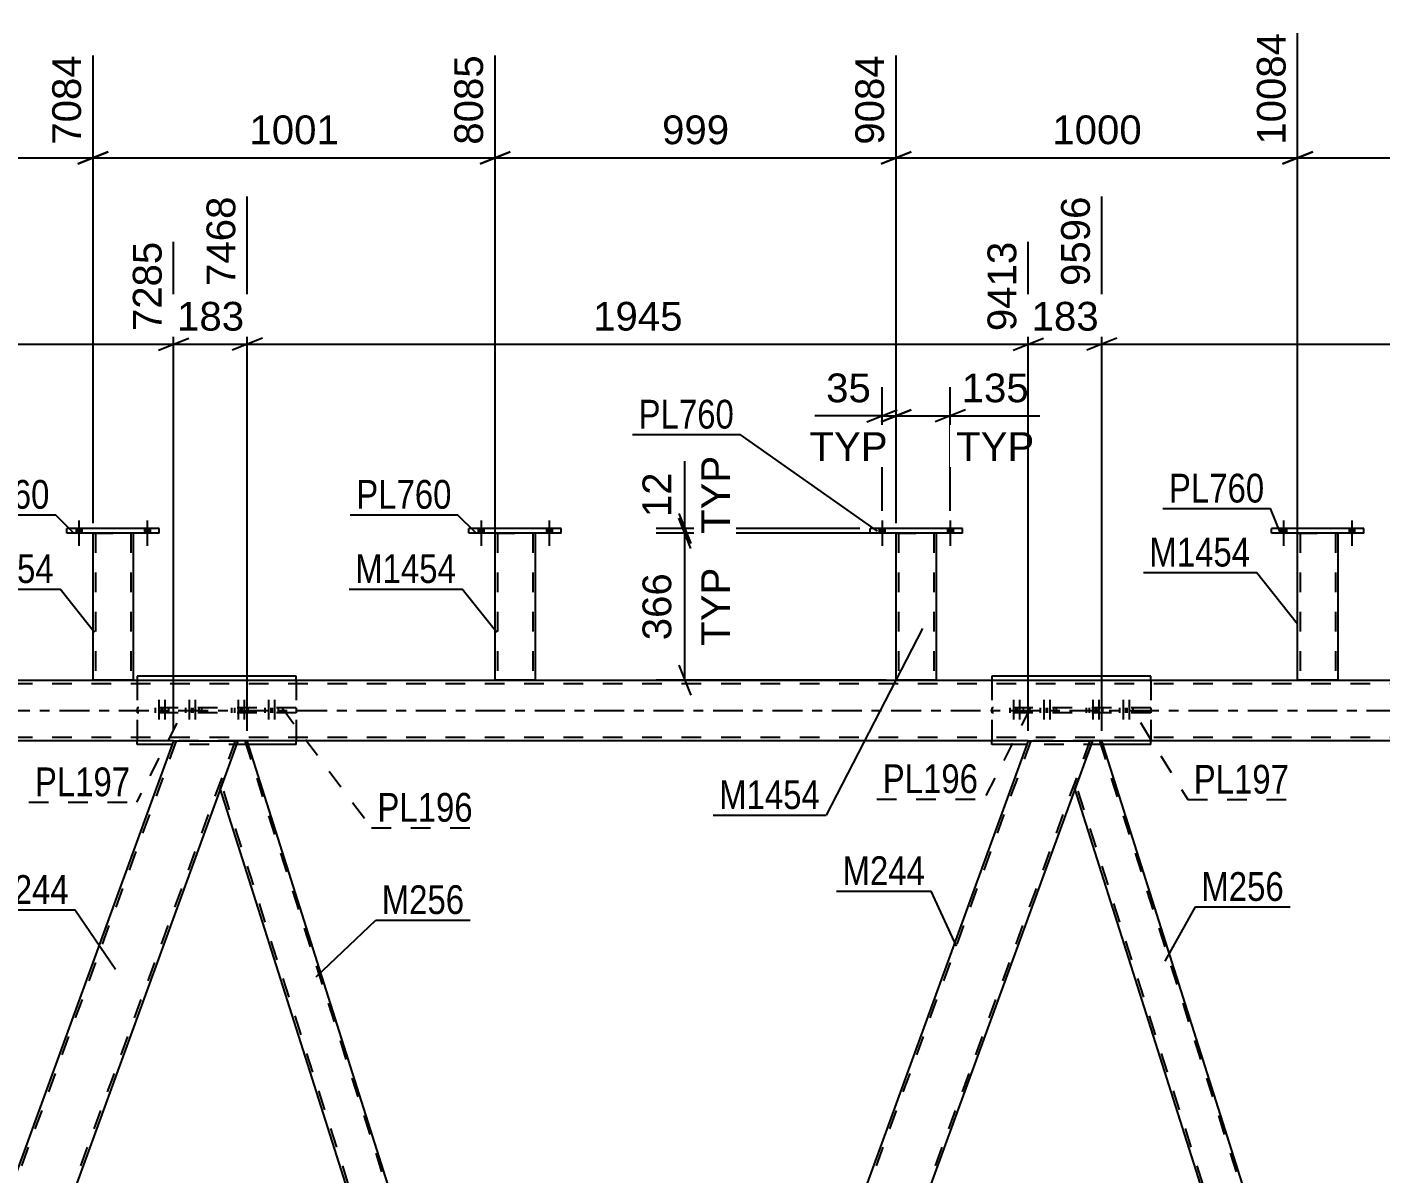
# Model space of a CAD drawing. Header units: millimetres. Extents: x -136 to 705, y -401 to 193.
# Drawn here: x 236.8 to 371.6, y -46.2 to 68.1 of the extents above; entities that cross this region are included whole.
import ezdxf

# ---------------------------------------------------------------- set-up
doc = ezdxf.new("R2010")
doc.units = ezdxf.units.MM
doc.linetypes.add('DXK_LINE_DOT2', pattern=[3.9198, 1.9599, -1.9599])
doc.linetypes.add('DXK_LINE_DOT3', pattern=[5.9187, 2.979, -0.9799, 0.9799, -0.9799])
doc.styles.add('Arial', font='ARIAL.TTF', dxfattribs={"height": 0.2})
doc.styles.add('Arial Narrow', font='ARIALN.TTF', dxfattribs={"height": 0.2})

# ---------------------------------------------------------------- blocks, each defined once
blk = doc.blocks.new('Part-318464307-3183 - 3161')
at = {"color": 2, "linetype": 'Continuous'}
for p, q in [((243.34, 3.03), (243.34, 17.67)), ((247.34, 17.67), (247.34, 3.03)), ((247.31, 3.03), (243.34, 3.03)), ((247.34, 3.03), (247.31, 3.03))]:
    blk.add_line(p, q, dxfattribs=at)
at = {"color": 7, "linetype": 'DXK_LINE_DOT2'}
for p, q in [((243.34, 17.67), (247.34, 17.67)), ((243.58, 17.67), (243.58, 3.03)), ((247.1, 17.67), (247.1, 3.03)), ((247.03, 3.03), (247.05, 3.03)), ((247.05, 3.03), (247.08, 3.03)), ((247.08, 3.03), (247.1, 3.03))]:
    blk.add_line(p, q, dxfattribs=at)
blk = doc.blocks.new('Bolt-318464307-3163 - 3161')
at = {"linetype": 'Continuous'}
for points in [[(241.66, 17.67), (242.22, 17.67), (242.22, 18.15), (241.66, 18.15)], [(241.66, 17.67), (242.22, 17.67), (242.22, 18.15), (241.66, 18.15)], [(248.46, 17.67), (249.02, 17.67), (249.02, 18.15), (248.46, 18.15)], [(248.46, 17.67), (249.02, 17.67), (249.02, 18.15), (248.46, 18.15)]]:
    blk.add_hatch(color=1, dxfattribs=at).paths.add_polyline_path(points)
at = {"color": 1, "linetype": 'Continuous'}
for p, q in [((241.94, 18.95), (241.94, 16.43)), ((241.94, 18.95), (241.94, 16.43)), ((248.74, 18.95), (248.74, 16.43)), ((248.74, 18.95), (248.74, 16.43)), ((241.66, 18.15), (241.66, 17.67)), ((241.66, 18.15), (241.66, 17.67)), ((242.22, 18.15), (242.22, 17.67)), ((242.22, 18.15), (242.22, 17.67)), ((248.46, 18.15), (248.46, 17.67)), ((248.46, 18.15), (248.46, 17.67)), ((249.02, 18.15), (249.02, 17.67)), ((249.02, 18.15), (249.02, 17.67))]:
    blk.add_line(p, q, dxfattribs=at)
blk = doc.blocks.new('Part-318464307-3178 - 3161')
at = {"color": 2, "linetype": 'Continuous'}
for p, q in [((240.74, 17.67), (240.74, 18.15)), ((249.94, 18.15), (240.74, 18.15)), ((249.94, 17.67), (240.74, 17.67)), ((249.94, 17.67), (249.94, 18.15))]:
    blk.add_line(p, q, dxfattribs=at)
blk = doc.blocks.new('Part-318464307-3261 - 3161')
at = {"color": 2, "linetype": 'Continuous'}
for p, q in [((283.39, 3.03), (283.39, 17.67)), ((287.39, 17.67), (287.39, 3.03)), ((287.36, 3.03), (283.39, 3.03)), ((287.39, 3.03), (287.36, 3.03))]:
    blk.add_line(p, q, dxfattribs=at)
at = {"color": 7, "linetype": 'DXK_LINE_DOT2'}
for p, q in [((283.39, 17.67), (287.39, 17.67)), ((283.63, 17.67), (283.63, 3.03)), ((287.15, 17.67), (287.15, 3.03)), ((287.14, 3.03), (287.15, 3.03))]:
    blk.add_line(p, q, dxfattribs=at)
blk = doc.blocks.new('Part-318464307-3333 - 3161')
at = {"color": 2, "linetype": 'Continuous'}
for p, q in [((280.79, 17.67), (280.79, 18.15)), ((289.99, 18.15), (280.79, 18.15)), ((289.99, 17.67), (280.79, 17.67)), ((289.99, 17.67), (289.99, 18.15))]:
    blk.add_line(p, q, dxfattribs=at)
blk = doc.blocks.new('Part-318464307-3338 - 3161')
at = {"color": 2, "linetype": 'Continuous'}
for p, q in [((363.34, 3.03), (363.34, 17.67)), ((367.34, 17.67), (367.34, 3.03)), ((367.31, 3.03), (363.34, 3.03)), ((367.34, 3.03), (367.31, 3.03))]:
    blk.add_line(p, q, dxfattribs=at)
at = {"color": 7, "linetype": 'DXK_LINE_DOT2'}
for p, q in [((363.34, 17.67), (367.34, 17.67)), ((363.58, 17.67), (363.58, 3.03)), ((367.1, 17.67), (367.1, 3.03)), ((367.09, 3.03), (367.1, 3.03))]:
    blk.add_line(p, q, dxfattribs=at)
blk = doc.blocks.new('Part-318464307-3343 - 3161')
at = {"color": 2, "linetype": 'Continuous'}
for p, q in [((360.74, 17.67), (360.74, 18.15)), ((369.94, 18.15), (360.74, 18.15)), ((369.94, 17.67), (360.74, 17.67)), ((369.94, 17.67), (369.94, 18.15))]:
    blk.add_line(p, q, dxfattribs=at)
blk = doc.blocks.new('Part-318464307-3361 - 3161')
at = {"color": 2, "linetype": 'Continuous'}
for p, q in [((629.28, 3), (-36.02, 3)), ((251.37, -3), (172.62, -3)), ((336.51, -3), (257.76, -3)), ((421.64, -3), (342.89, -3))]:
    blk.add_line(p, q, dxfattribs=at)
at = {"color": 7, "linetype": 'DXK_LINE_DOT2'}
for p, q in [((629.28, 2.68), (-40.02, 2.68)), ((629.28, -2.68), (-40.02, -2.68)), ((257.76, -3), (251.37, -3)), ((342.89, -3), (336.51, -3))]:
    blk.add_line(p, q, dxfattribs=at)
at = {"color": 7, "linetype": 'DXK_LINE_DOT3'}
blk.add_line((-50.02, 0), (629.28, 0), dxfattribs=at)
blk = doc.blocks.new('Bolt-318464307-3676 - 3161')
at = {"color": 1, "linetype": 'DXK_LINE_DOT2'}
for p, q in [((257.44, 0.27), (257.44, -0.21)), ((257.8, 1.07), (257.8, -1.93)), ((258.04, 0.27), (258.04, -0.21)), ((258.16, 0.27), (258.16, -0.21)), ((258.4, 1.07), (258.4, -1.93)), ((258.76, 0.27), (258.76, -0.21)), ((260.46, 0.27), (260.46, -0.21)), ((260.82, 1.07), (260.82, -1.93)), ((261.06, 0.27), (261.06, -0.21)), ((261.18, 0.27), (261.18, -0.21)), ((261.42, 1.07), (261.42, -1.93)), ((261.78, 0.27), (261.78, -0.21))]:
    blk.add_line(p, q, dxfattribs=at)
blk = doc.blocks.new('Part-318464307-3418 - 3161')
at = {"color": 7, "linetype": 'DXK_LINE_DOT2'}
for p, q in [((342.89, -3), (341.16, -7.77)), ((343.84, -3), (342.89, -3)), ((343.59, -3), (379.94, -117.58)), ((377.64, -121.97), (341.29, -7.4)), ((378.34, -121.97), (380.07, -117.21)), ((377.39, -121.97), (378.34, -121.97))]:
    blk.add_line(p, q, dxfattribs=at)
at = {"color": 2, "linetype": 'Continuous'}
for p, q in [((380.07, -117.21), (343.84, -3)), ((377.39, -121.97), (341.16, -7.77))]:
    blk.add_line(p, q, dxfattribs=at)
blk = doc.blocks.new('Part-318464307-3433 - 3161')
at = {"color": 2, "linetype": 'Continuous'}
for p, q in [((251.37, -3), (208.07, -121.97)), ((257.76, -3), (214.46, -121.97)), ((251.37, -3), (257.76, -3)), ((214.42, -121.97), (208.07, -121.97)), ((214.46, -121.97), (214.42, -121.97))]:
    blk.add_line(p, q, dxfattribs=at)
at = {"color": 7, "linetype": 'DXK_LINE_DOT2'}
for p, q in [((251.63, -3), (208.33, -121.97)), ((257.5, -3), (214.2, -121.97))]:
    blk.add_line(p, q, dxfattribs=at)
blk = doc.blocks.new('Bolt-318464307-3463 - 3161')
at = {"color": 1, "linetype": 'DXK_LINE_DOT2'}
for p, q in [((334.67, 0.27), (334.67, -0.21)), ((335.03, 1.07), (335.03, -1.93)), ((335.27, 0.27), (335.27, -0.21)), ((335.39, 0.27), (335.39, -0.21)), ((335.63, 1.07), (335.63, -1.93)), ((335.99, 0.27), (335.99, -0.21)), ((337.68, 0.27), (337.68, -0.21)), ((338.04, 1.07), (338.04, -1.93)), ((338.29, 0.27), (338.29, -0.21)), ((338.4, 0.27), (338.4, -0.21)), ((338.65, 1.07), (338.65, -1.93)), ((339.01, 0.27), (339.01, -0.21))]:
    blk.add_line(p, q, dxfattribs=at)
blk = doc.blocks.new('Bolt-318464307-3464 - 3161')
at = {"linetype": 'Continuous'}
for points in [[(321.66, 17.67), (322.22, 17.67), (322.22, 18.15), (321.66, 18.15)], [(321.66, 17.67), (322.22, 17.67), (322.22, 18.15), (321.66, 18.15)], [(328.46, 17.67), (329.02, 17.67), (329.02, 18.15), (328.46, 18.15)], [(328.46, 17.67), (329.02, 17.67), (329.02, 18.15), (328.46, 18.15)]]:
    blk.add_hatch(color=1, dxfattribs=at).paths.add_polyline_path(points)
at = {"color": 1, "linetype": 'Continuous'}
for p, q in [((321.94, 18.95), (321.94, 16.43)), ((321.94, 18.95), (321.94, 16.43)), ((328.74, 18.95), (328.74, 16.43)), ((328.74, 18.95), (328.74, 16.43)), ((321.66, 18.15), (321.66, 17.67)), ((321.66, 18.15), (321.66, 17.67)), ((322.22, 18.15), (322.22, 17.67)), ((322.22, 18.15), (322.22, 17.67)), ((328.46, 18.15), (328.46, 17.67)), ((328.46, 18.15), (328.46, 17.67)), ((329.02, 18.15), (329.02, 17.67)), ((329.02, 18.15), (329.02, 17.67))]:
    blk.add_line(p, q, dxfattribs=at)
blk = doc.blocks.new('Part-318464307-3534 - 3161')
at = {"color": 7, "linetype": 'DXK_LINE_DOT2'}
for p, q in [((263.58, 0.27), (247.73, 0.27)), ((247.73, 0.27), (247.73, -0.21)), ((254.14, 0.27), (254.14, -0.21)), ((257.18, -0.21), (257.18, 0.27)), ((263.58, 0.27), (263.58, -0.21)), ((263.58, -0.21), (247.73, -0.21))]:
    blk.add_line(p, q, dxfattribs=at)
blk = doc.blocks.new('Part-318464307-3539 - 3161')
at = {"color": 2, "linetype": 'Continuous'}
for p, q in [((247.73, 3.43), (247.73, 3)), ((263.58, 3.43), (247.73, 3.43)), ((263.58, 3), (263.58, 3.43)), ((247.73, -3.37), (247.73, -3)), ((251.24, -3.37), (247.73, -3.37)), ((263.58, -3.37), (258.83, -3.37)), ((263.58, -3.37), (263.58, -3))]:
    blk.add_line(p, q, dxfattribs=at)
at = {"color": 7, "linetype": 'DXK_LINE_DOT2'}
for p, q in [((247.73, 3), (247.73, -3)), ((263.58, 3), (263.58, -3)), ((258.83, -3.37), (251.24, -3.37))]:
    blk.add_line(p, q, dxfattribs=at)
blk = doc.blocks.new('Part-318464307-3544 - 3161')
at = {"color": 7, "linetype": 'DXK_LINE_DOT2'}
for p, q in [((348.72, 0.27), (332.86, 0.27)), ((332.86, 0.27), (332.86, -0.21)), ((339.27, 0.27), (339.27, -0.21)), ((342.31, -0.21), (342.31, 0.27)), ((348.72, 0.27), (348.72, -0.21)), ((348.72, -0.21), (332.86, -0.21))]:
    blk.add_line(p, q, dxfattribs=at)
blk = doc.blocks.new('Part-318464307-3549 - 3161')
at = {"color": 2, "linetype": 'Continuous'}
for p, q in [((332.86, 3.43), (332.86, 3)), ((348.72, 3.43), (332.86, 3.43)), ((348.72, 3), (348.72, 3.43)), ((332.86, -3.37), (332.86, -3)), ((336.37, -3.37), (332.86, -3.37)), ((348.72, -3.37), (343.96, -3.37)), ((348.72, -3.37), (348.72, -3))]:
    blk.add_line(p, q, dxfattribs=at)
at = {"color": 7, "linetype": 'DXK_LINE_DOT2'}
for p, q in [((332.86, 3), (332.86, -3)), ((348.72, 3), (348.72, -3)), ((343.96, -3.37), (336.37, -3.37))]:
    blk.add_line(p, q, dxfattribs=at)
blk = doc.blocks.new('Bolt-318464307-3678 - 3161')
at = {"color": 1, "linetype": 'DXK_LINE_DOT2'}
for p, q in [((249.53, 0.27), (249.53, -0.21)), ((249.89, 1.07), (249.89, -1.93)), ((250.14, 0.27), (250.14, -0.21)), ((250.25, 0.27), (250.25, -0.21)), ((250.5, 1.07), (250.5, -1.93)), ((250.86, 0.27), (250.86, -0.21)), ((252.55, 0.27), (252.55, -0.21)), ((252.91, 1.07), (252.91, -1.93)), ((253.15, 0.27), (253.15, -0.21)), ((253.27, 0.27), (253.27, -0.21)), ((253.51, 1.07), (253.51, -1.93)), ((253.87, 0.27), (253.87, -0.21))]:
    blk.add_line(p, q, dxfattribs=at)
blk = doc.blocks.new('Part-318464307-3683 - 3161')
at = {"color": 2, "linetype": 'Continuous'}
for p, q in [((320.74, 17.67), (320.74, 18.15)), ((329.94, 18.15), (320.74, 18.15)), ((329.94, 17.67), (320.74, 17.67)), ((329.94, 17.67), (329.94, 18.15))]:
    blk.add_line(p, q, dxfattribs=at)
blk = doc.blocks.new('Part-318464307-3695 - 3161')
at = {"color": 2, "linetype": 'Continuous'}
for p, q in [((336.51, -3), (293.21, -121.97)), ((342.89, -3), (299.59, -121.97)), ((336.51, -3), (342.89, -3)), ((299.55, -121.97), (293.21, -121.97)), ((299.59, -121.97), (299.55, -121.97))]:
    blk.add_line(p, q, dxfattribs=at)
at = {"color": 7, "linetype": 'DXK_LINE_DOT2'}
for p, q in [((336.76, -3), (293.46, -121.97)), ((342.64, -3), (299.34, -121.97))]:
    blk.add_line(p, q, dxfattribs=at)
blk = doc.blocks.new('Bolt-318464307-3707 - 3161')
at = {"linetype": 'Continuous'}
for points in [[(281.71, 17.67), (282.27, 17.67), (282.27, 18.15), (281.71, 18.15)], [(281.71, 17.67), (282.27, 17.67), (282.27, 18.15), (281.71, 18.15)], [(288.51, 17.67), (289.07, 17.67), (289.07, 18.15), (288.51, 18.15)], [(288.51, 17.67), (289.07, 17.67), (289.07, 18.15), (288.51, 18.15)]]:
    blk.add_hatch(color=1, dxfattribs=at).paths.add_polyline_path(points)
at = {"color": 1, "linetype": 'Continuous'}
for p, q in [((281.99, 18.95), (281.99, 16.43)), ((281.99, 18.95), (281.99, 16.43)), ((288.79, 18.95), (288.79, 16.43)), ((288.79, 18.95), (288.79, 16.43)), ((281.71, 18.15), (281.71, 17.67)), ((281.71, 18.15), (281.71, 17.67)), ((282.27, 18.15), (282.27, 17.67)), ((282.27, 18.15), (282.27, 17.67)), ((288.51, 18.15), (288.51, 17.67)), ((288.51, 18.15), (288.51, 17.67)), ((289.07, 18.15), (289.07, 17.67)), ((289.07, 18.15), (289.07, 17.67))]:
    blk.add_line(p, q, dxfattribs=at)
blk = doc.blocks.new('Part-318464307-3717 - 3161')
at = {"color": 2, "linetype": 'Continuous'}
for p, q in [((323.34, 3.03), (323.34, 17.67)), ((327.34, 17.67), (327.34, 3.03)), ((327.31, 3.03), (323.34, 3.03)), ((327.34, 3.03), (327.31, 3.03))]:
    blk.add_line(p, q, dxfattribs=at)
at = {"color": 7, "linetype": 'DXK_LINE_DOT2'}
for p, q in [((323.34, 17.67), (327.34, 17.67)), ((323.58, 17.67), (323.58, 3.03)), ((327.1, 17.67), (327.1, 3.03)), ((327.09, 3.03), (327.1, 3.03))]:
    blk.add_line(p, q, dxfattribs=at)
blk = doc.blocks.new('Part-318464307-3768 - 3161')
at = {"color": 7, "linetype": 'DXK_LINE_DOT2'}
for p, q in [((257.76, -3), (256.02, -7.77)), ((258.71, -3), (257.76, -3)), ((258.46, -3), (294.81, -117.58)), ((292.51, -121.97), (256.16, -7.4)), ((293.21, -121.97), (294.94, -117.21)), ((292.26, -121.97), (293.21, -121.97))]:
    blk.add_line(p, q, dxfattribs=at)
at = {"color": 2, "linetype": 'Continuous'}
for p, q in [((294.94, -117.21), (258.71, -3)), ((292.26, -121.97), (256.02, -7.77))]:
    blk.add_line(p, q, dxfattribs=at)
blk = doc.blocks.new('Bolt-318464307-3800 - 3161')
at = {"color": 1, "linetype": 'DXK_LINE_DOT2'}
for p, q in [((342.58, 0.27), (342.58, -0.21)), ((342.94, 1.07), (342.94, -1.93)), ((343.18, 0.27), (343.18, -0.21)), ((343.3, 0.27), (343.3, -0.21)), ((343.54, 1.07), (343.54, -1.93)), ((343.9, 0.27), (343.9, -0.21)), ((345.59, 0.27), (345.59, -0.21)), ((345.95, 1.07), (345.95, -1.93)), ((346.19, 0.27), (346.19, -0.21)), ((346.31, 0.27), (346.31, -0.21)), ((346.55, 1.07), (346.55, -1.93)), ((346.91, 0.27), (346.91, -0.21))]:
    blk.add_line(p, q, dxfattribs=at)
blk = doc.blocks.new('Bolt-318464307-3801 - 3161')
at = {"linetype": 'Continuous'}
for points in [[(361.66, 17.67), (362.22, 17.67), (362.22, 18.15), (361.66, 18.15)], [(361.66, 17.67), (362.22, 17.67), (362.22, 18.15), (361.66, 18.15)], [(368.46, 17.67), (369.02, 17.67), (369.02, 18.15), (368.46, 18.15)], [(368.46, 17.67), (369.02, 17.67), (369.02, 18.15), (368.46, 18.15)]]:
    blk.add_hatch(color=1, dxfattribs=at).paths.add_polyline_path(points)
at = {"color": 1, "linetype": 'Continuous'}
for p, q in [((361.94, 18.95), (361.94, 16.43)), ((361.94, 18.95), (361.94, 16.43)), ((368.74, 18.95), (368.74, 16.43)), ((368.74, 18.95), (368.74, 16.43)), ((361.66, 18.15), (361.66, 17.67)), ((361.66, 18.15), (361.66, 17.67)), ((362.22, 18.15), (362.22, 17.67)), ((362.22, 18.15), (362.22, 17.67)), ((368.46, 18.15), (368.46, 17.67)), ((368.46, 18.15), (368.46, 17.67)), ((369.02, 18.15), (369.02, 17.67)), ((369.02, 18.15), (369.02, 17.67))]:
    blk.add_line(p, q, dxfattribs=at)
blk = doc.blocks.new('StraightDimension-318464307-4464 - 3161')
at = {"color": 7, "linetype": 'Continuous'}
for p, q in [((243.34, 18.67), (243.34, 65.3)), ((283.39, 15.44), (283.39, 65.3)), ((244.84, 55.7), (241.84, 54.5)), ((281.89, 54.5), (284.89, 55.7)), ((243.34, 55.1), (283.39, 55.1))]:
    blk.add_line(p, q, dxfattribs=at)
at = {"color": 0}
blk.add_wipeout([(268.42, 55.85), (268.42, 60.05), (258.32, 60.05), (258.32, 55.85)], dxfattribs=at)
at = {"color": 3, "style": 'Arial'}
blk.add_text('1001', height=2.865, dxfattribs=at).set_placement((258.92, 56.45))
at = {"color": 0, "linetype": 'Continuous'}
blk.add_wipeout([(282.79, 65.9), (278.59, 65.9), (278.59, 55.8), (282.79, 55.8)], dxfattribs=at)
at = {"color": 3, "linetype": 'Continuous', "style": 'Arial'}
blk.add_text('8085', height=2.865, rotation=90.0002, dxfattribs=at).set_placement((282.19, 56.4))
blk = doc.blocks.new('StraightDimension-318464307-4474 - 3161')
at = {"color": 7, "linetype": 'Continuous'}
for p, q in [((203.34, 15.44), (203.34, 65.3)), ((243.34, 18.67), (243.34, 65.3)), ((204.84, 55.7), (201.84, 54.5)), ((241.84, 54.5), (244.84, 55.7)), ((203.34, 55.1), (243.34, 55.1))]:
    blk.add_line(p, q, dxfattribs=at)
at = {"color": 0}
blk.add_wipeout([(228.39, 55.85), (228.39, 60.05), (218.29, 60.05), (218.29, 55.85)], dxfattribs=at)
at = {"color": 3, "style": 'Arial'}
blk.add_text('1000', height=2.865, dxfattribs=at).set_placement((218.89, 56.45))
at = {"color": 0, "linetype": 'Continuous'}
blk.add_wipeout([(242.74, 65.9), (238.54, 65.9), (238.54, 55.8), (242.74, 55.8)], dxfattribs=at)
at = {"color": 3, "linetype": 'Continuous', "style": 'Arial'}
blk.add_text('7084', height=2.865, rotation=90.0002, dxfattribs=at).set_placement((242.14, 56.4))
blk = doc.blocks.new('StraightDimension-318464307-4454 - 3161')
at = {"color": 7, "linetype": 'Continuous'}
for p, q in [((283.39, 15.44), (283.39, 65.3)), ((323.34, 18.67), (323.34, 65.3)), ((284.89, 55.7), (281.89, 54.5)), ((321.84, 54.5), (324.84, 55.7)), ((283.39, 55.1), (323.34, 55.1))]:
    blk.add_line(p, q, dxfattribs=at)
at = {"color": 0}
blk.add_wipeout([(307.3, 55.85), (307.3, 60.05), (299.43, 60.05), (299.43, 55.85)], dxfattribs=at)
at = {"color": 3, "style": 'Arial'}
blk.add_text('999', height=2.865, dxfattribs=at).set_placement((300.03, 56.45))
at = {"color": 0, "linetype": 'Continuous'}
blk.add_wipeout([(322.74, 65.9), (318.54, 65.9), (318.54, 55.8), (322.74, 55.8)], dxfattribs=at)
at = {"color": 3, "linetype": 'Continuous', "style": 'Arial'}
blk.add_text('9084', height=2.865, rotation=90.0002, dxfattribs=at).set_placement((322.14, 56.4))
blk = doc.blocks.new('StraightDimension-318464307-4838 - 3161')
at = {"color": 7, "linetype": 'Continuous'}
for p, q in [((343.84, -2), (343.84, 51.22)), ((421.64, -2), (421.64, 48.94)), ((345.34, 37.12), (342.34, 35.92)), ((343.84, 36.52), (421.64, 36.52)), ((420.14, 35.92), (423.14, 37.12))]:
    blk.add_line(p, q, dxfattribs=at)
at = {"color": 0}
blk.add_wipeout([(387.79, 37.27), (387.79, 41.47), (377.7, 41.47), (377.7, 37.27)], dxfattribs=at)
at = {"color": 3, "style": 'Arial'}
blk.add_text('1945', height=2.865, dxfattribs=at).set_placement((378.3, 37.87))
at = {"color": 0, "linetype": 'Continuous'}
blk.add_wipeout([(421.04, 49.54), (416.84, 49.54), (416.84, 37.22), (421.04, 37.22)], dxfattribs=at)
at = {"color": 3, "linetype": 'Continuous', "style": 'Arial'}
blk.add_text('11541', height=2.865, rotation=90.0002, dxfattribs=at).set_placement((420.44, 37.82))
blk = doc.blocks.new('StraightDimension-318464307-4434 - 3161')
at = {"color": 7, "linetype": 'Continuous'}
for p, q in [((363.34, 15.44), (363.34, 67.52)), ((403.34, 15.44), (403.34, 67.52)), ((364.84, 55.7), (361.84, 54.5)), ((401.84, 54.5), (404.84, 55.7)), ((363.34, 55.1), (403.34, 55.1))]:
    blk.add_line(p, q, dxfattribs=at)
at = {"color": 0}
blk.add_wipeout([(388.39, 55.85), (388.39, 60.05), (378.3, 60.05), (378.3, 55.85)], dxfattribs=at)
at = {"color": 3, "style": 'Arial'}
blk.add_text('1000', height=2.865, dxfattribs=at).set_placement((378.9, 56.45))
at = {"color": 0, "linetype": 'Continuous'}
blk.add_wipeout([(402.74, 68.12), (398.54, 68.12), (398.54, 55.8), (402.74, 55.8)], dxfattribs=at)
at = {"color": 3, "linetype": 'Continuous', "style": 'Arial'}
blk.add_text('11084', height=2.865, rotation=90.0002, dxfattribs=at).set_placement((402.14, 56.4))
blk = doc.blocks.new('StraightDimension-318464307-4890 - 3161')
at = {"color": 7, "linetype": 'Continuous'}
for p, q in [((173.57, -2), (173.57, 51.22)), ((251.37, -2), (251.37, 46.72)), ((175.07, 37.12), (172.07, 35.92)), ((173.57, 36.52), (251.37, 36.52)), ((249.87, 35.92), (252.87, 37.12))]:
    blk.add_line(p, q, dxfattribs=at)
at = {"color": 0}
blk.add_wipeout([(217.52, 37.27), (217.52, 41.47), (207.43, 41.47), (207.43, 37.27)], dxfattribs=at)
at = {"color": 3, "style": 'Arial'}
blk.add_text('1945', height=2.865, dxfattribs=at).set_placement((208.03, 37.87))
at = {"color": 0, "linetype": 'Continuous'}
blk.add_wipeout([(250.77, 47.32), (246.57, 47.32), (246.57, 37.22), (250.77, 37.22)], dxfattribs=at)
at = {"color": 3, "linetype": 'Continuous', "style": 'Arial'}
blk.add_text('7285', height=2.865, rotation=90.0002, dxfattribs=at).set_placement((250.17, 37.82))
blk = doc.blocks.new('StraightDimension-318464307-4444 - 3161')
at = {"color": 7, "linetype": 'Continuous'}
for p, q in [((363.34, 15.44), (363.34, 67.52)), ((323.34, 18.67), (323.34, 65.3)), ((324.84, 55.7), (321.84, 54.5)), ((361.84, 54.5), (364.84, 55.7)), ((323.34, 55.1), (363.34, 55.1))]:
    blk.add_line(p, q, dxfattribs=at)
at = {"color": 0}
blk.add_wipeout([(348.39, 55.85), (348.39, 60.05), (338.3, 60.05), (338.3, 55.85)], dxfattribs=at)
at = {"color": 3, "style": 'Arial'}
blk.add_text('1000', height=2.865, dxfattribs=at).set_placement((338.9, 56.45))
at = {"color": 0, "linetype": 'Continuous'}
blk.add_wipeout([(362.74, 68.12), (358.54, 68.12), (358.54, 55.8), (362.74, 55.8)], dxfattribs=at)
at = {"color": 3, "linetype": 'Continuous', "style": 'Arial'}
blk.add_text('10084', height=2.865, rotation=90.0002, dxfattribs=at).set_placement((362.14, 56.4))
blk = doc.blocks.new('StraightDimension-318464307-5072 - 3161')
at = {"color": 7, "linetype": 'Continuous'}
for p, q in [((258.71, -2), (258.71, 51.22)), ((336.51, -2), (336.51, 46.72)), ((260.21, 37.12), (257.21, 35.92)), ((258.71, 36.52), (336.51, 36.52)), ((335.01, 35.92), (338.01, 37.12))]:
    blk.add_line(p, q, dxfattribs=at)
at = {"color": 0}
blk.add_wipeout([(302.66, 37.27), (302.66, 41.47), (292.56, 41.47), (292.56, 37.27)], dxfattribs=at)
at = {"color": 3, "style": 'Arial'}
blk.add_text('1945', height=2.865, dxfattribs=at).set_placement((293.16, 37.87))
at = {"color": 0, "linetype": 'Continuous'}
blk.add_wipeout([(335.91, 47.32), (331.71, 47.32), (331.71, 37.22), (335.91, 37.22)], dxfattribs=at)
at = {"color": 3, "linetype": 'Continuous', "style": 'Arial'}
blk.add_text('9413', height=2.865, rotation=90.0002, dxfattribs=at).set_placement((335.31, 37.82))
blk = doc.blocks.new('StraightDimension-318464307-4036 - 3161')
at = {"color": 7, "linetype": 'Continuous'}
for p, q in [((323.34, 18.67), (323.34, 32.23)), ((328.74, 19.92), (328.74, 32.23)), ((321.84, 28.78), (324.84, 29.98)), ((330.24, 29.98), (327.24, 28.78)), ((323.34, 29.38), (328.74, 29.38)), ((328.74, 29.38), (337.67, 29.38)), ((328.74, 29.38), (337.67, 29.38))]:
    blk.add_line(p, q, dxfattribs=at)
at = {"color": 0}
blk.add_wipeout([(337.14, 30.13), (337.14, 34.33), (329.27, 34.33), (329.27, 30.13)], dxfattribs=at)
at = {"color": 0, "linetype": 'Continuous'}
blk.add_wipeout([(337.69, 24.28), (337.69, 28.48), (328.72, 28.48), (328.72, 24.28)], dxfattribs=at)
at = {"color": 3, "style": 'Arial'}
blk.add_text('135', height=2.865, dxfattribs=at).set_placement((329.87, 30.73))
at = {"color": 3, "linetype": 'Continuous', "style": 'Arial'}
blk.add_text('TYP', height=2.865, dxfattribs=at).set_placement((329.32, 24.88))
blk = doc.blocks.new('StraightDimension-318464307-4046 - 3161')
at = {"color": 7, "linetype": 'Continuous'}
for p, q in [((321.94, 19.92), (321.94, 32.23)), ((323.34, 18.67), (323.34, 32.23)), ((320.44, 28.78), (323.44, 29.98)), ((324.84, 29.98), (321.84, 28.78)), ((321.94, 29.38), (315.25, 29.38)), ((321.94, 29.38), (315.25, 29.38)), ((321.94, 29.38), (323.34, 29.38))]:
    blk.add_line(p, q, dxfattribs=at)
at = {"color": 0}
blk.add_wipeout([(321.42, 30.13), (321.42, 34.33), (315.77, 34.33), (315.77, 30.13)], dxfattribs=at)
at = {"color": 0, "linetype": 'Continuous'}
blk.add_wipeout([(323.08, 24.28), (323.08, 28.48), (314.11, 28.48), (314.11, 24.28)], dxfattribs=at)
at = {"color": 3, "style": 'Arial'}
blk.add_text('35', height=2.865, dxfattribs=at).set_placement((316.37, 30.73))
at = {"color": 3, "linetype": 'Continuous', "style": 'Arial'}
blk.add_text('TYP', height=2.865, dxfattribs=at).set_placement((314.71, 24.88))
blk = doc.blocks.new('StraightDimension-318464307-4632 - 3161')
at = {"color": 7, "linetype": 'Continuous'}
for p, q in [((302.89, 16.17), (301.69, 19.17)), ((322.34, 17.67), (299.44, 17.67)), ((302.29, 3.03), (302.29, 17.67)), ((301.69, 4.53), (302.89, 1.53)), ((322.34, 3.03), (299.44, 3.03))]:
    blk.add_line(p, q, dxfattribs=at)
at = {"color": 0, "linetype": 'Continuous'}
blk.add_wipeout([(307.39, 14.84), (303.19, 14.84), (303.19, 5.86), (307.39, 5.86)], dxfattribs=at)
at = {"color": 0}
blk.add_wipeout([(301.54, 14.28), (297.34, 14.28), (297.34, 6.41), (301.54, 6.41)], dxfattribs=at)
at = {"color": 3, "style": 'Arial'}
blk.add_text('366', height=2.865, rotation=90.0002, dxfattribs=at).set_placement((300.94, 7.01))
at = {"color": 3, "linetype": 'Continuous', "style": 'Arial'}
blk.add_text('TYP', height=2.865, rotation=90.0002, dxfattribs=at).set_placement((306.79, 6.46))
blk = doc.blocks.new('StraightDimension-318464307-4642 - 3161')
at = {"color": 7, "linetype": 'Continuous'}
for p, q in [((302.29, 18.15), (302.29, 24.85)), ((302.29, 18.15), (302.29, 24.85)), ((301.69, 19.65), (302.89, 16.65)), ((302.89, 16.17), (301.69, 19.17)), ((319.74, 18.15), (299.44, 18.15)), ((322.34, 17.67), (299.44, 17.67)), ((302.29, 17.67), (302.29, 18.15))]:
    blk.add_line(p, q, dxfattribs=at)
at = {"color": 0, "linetype": 'Continuous'}
blk.add_wipeout([(307.39, 25.99), (303.19, 25.99), (303.19, 17.01), (307.39, 17.01)], dxfattribs=at)
at = {"color": 0}
blk.add_wipeout([(301.54, 24.32), (297.34, 24.32), (297.34, 18.68), (301.54, 18.68)], dxfattribs=at)
at = {"color": 3, "linetype": 'Continuous', "style": 'Arial'}
blk.add_text('TYP', height=2.865, rotation=90.0002, dxfattribs=at).set_placement((306.79, 17.61))
at = {"color": 3, "style": 'Arial'}
blk.add_text('12', height=2.865, rotation=90.0002, dxfattribs=at).set_placement((300.94, 19.28))
blk = doc.blocks.new('StraightDimension-318464307-4864 - 3161')
at = {"color": 7, "linetype": 'Continuous'}
for p, q in [((343.84, -2), (343.84, 51.22)), ((336.51, -2), (336.51, 46.72)), ((335.01, 35.92), (338.01, 37.12)), ((336.51, 36.52), (343.84, 36.52)), ((345.34, 37.12), (342.34, 35.92))]:
    blk.add_line(p, q, dxfattribs=at)
at = {"color": 0}
blk.add_wipeout([(344.11, 37.27), (344.11, 41.47), (336.24, 41.47), (336.24, 37.27)], dxfattribs=at)
at = {"color": 3, "style": 'Arial'}
blk.add_text('183', height=2.865, dxfattribs=at).set_placement((336.84, 37.87))
at = {"color": 0, "linetype": 'Continuous'}
blk.add_wipeout([(343.24, 51.82), (339.04, 51.82), (339.04, 41.72), (343.24, 41.72)], dxfattribs=at)
at = {"color": 3, "linetype": 'Continuous', "style": 'Arial'}
blk.add_text('9596', height=2.865, rotation=90.0002, dxfattribs=at).set_placement((342.64, 42.32))
blk = doc.blocks.new('StraightDimension-318464307-5098 - 3161')
at = {"color": 7, "linetype": 'Continuous'}
for p, q in [((258.71, -2), (258.71, 51.22)), ((251.37, -2), (251.37, 46.72)), ((249.87, 35.92), (252.87, 37.12)), ((251.37, 36.52), (258.71, 36.52)), ((260.21, 37.12), (257.21, 35.92))]:
    blk.add_line(p, q, dxfattribs=at)
at = {"color": 0}
blk.add_wipeout([(258.98, 37.27), (258.98, 41.47), (251.11, 41.47), (251.11, 37.27)], dxfattribs=at)
at = {"color": 3, "style": 'Arial'}
blk.add_text('183', height=2.865, dxfattribs=at).set_placement((251.71, 37.87))
at = {"color": 0, "linetype": 'Continuous'}
blk.add_wipeout([(258.11, 51.82), (253.91, 51.82), (253.91, 41.72), (258.11, 41.72)], dxfattribs=at)
at = {"color": 3, "linetype": 'Continuous', "style": 'Arial'}
blk.add_text('7468', height=2.865, rotation=90.0002, dxfattribs=at).set_placement((257.51, 42.32))
blk = doc.blocks.new('Mark-318464307-3179 - 3161')
at = {"color": 0}
blk.add_wipeout([(239.45, 12.72), (239.45, 15.72), (229.39, 15.72), (229.39, 12.72)], dxfattribs=at)
blk.add_wipeout([(239.45, 12.72), (239.45, 15.72), (229.39, 15.72), (229.39, 12.72)], dxfattribs=at)
at = {"color": 30, "linetype": 'Continuous'}
for p in [(228.79, 12.12), (243.5, 7.77)]:
    blk.add_line(p, (240.05, 12.12), dxfattribs=at)
at = {"color": 3, "style": 'Arial Narrow'}
blk.add_text('M1454', height=2.863, dxfattribs=at).set_placement((229.39, 12.72))
blk = doc.blocks.new('Mark-318464307-3174 - 3161')
at = {"color": 0}
blk.add_wipeout([(239.01, 20.12), (239.01, 23.12), (229.51, 23.12), (229.51, 20.12)], dxfattribs=at)
blk.add_wipeout([(239.01, 20.12), (239.01, 23.12), (229.51, 23.12), (229.51, 20.12)], dxfattribs=at)
at = {"color": 30, "linetype": 'Continuous'}
for p in [(228.91, 19.52), (241.44, 17.67)]:
    blk.add_line(p, (239.61, 19.52), dxfattribs=at)
at = {"color": 3, "style": 'Arial Narrow'}
blk.add_text('PL760', height=2.863, dxfattribs=at).set_placement((229.51, 20.12))
blk = doc.blocks.new('Mark-318464307-3257 - 3161')
at = {"color": 0}
blk.add_wipeout([(279.5, 12.72), (279.5, 15.72), (269.45, 15.72), (269.45, 12.72)], dxfattribs=at)
blk.add_wipeout([(279.5, 12.72), (279.5, 15.72), (269.45, 15.72), (269.45, 12.72)], dxfattribs=at)
at = {"color": 30, "linetype": 'Continuous'}
for p in [(268.85, 12.12), (283.55, 7.77)]:
    blk.add_line(p, (280.1, 12.12), dxfattribs=at)
at = {"color": 3, "style": 'Arial Narrow'}
blk.add_text('M1454', height=2.863, dxfattribs=at).set_placement((269.45, 12.72))
blk = doc.blocks.new('Mark-318464307-3414 - 3161')
at = {"color": 0}
blk.add_wipeout([(361.98, -18.96), (361.98, -15.96), (353.75, -15.96), (353.75, -18.96)], dxfattribs=at)
blk.add_wipeout([(361.98, -18.96), (361.98, -15.96), (353.75, -15.96), (353.75, -18.96)], dxfattribs=at)
at = {"color": 30, "linetype": 'Continuous'}
for p, q in [((350.13, -24.97), (353.15, -19.56)), ((353.15, -19.56), (362.58, -19.56))]:
    blk.add_line(p, q, dxfattribs=at)
at = {"color": 3, "style": 'Arial Narrow'}
blk.add_text('M256', height=2.863, dxfattribs=at).set_placement((353.75, -18.96))
blk = doc.blocks.new('Mark-318464307-3329 - 3161')
at = {"color": 0}
blk.add_wipeout([(279.06, 20.12), (279.06, 23.12), (269.56, 23.12), (269.56, 20.12)], dxfattribs=at)
blk.add_wipeout([(279.06, 20.12), (279.06, 23.12), (269.56, 23.12), (269.56, 20.12)], dxfattribs=at)
at = {"color": 30, "linetype": 'Continuous'}
for p in [(268.96, 19.52), (281.5, 17.67)]:
    blk.add_line(p, (279.66, 19.52), dxfattribs=at)
at = {"color": 3, "style": 'Arial Narrow'}
blk.add_text('PL760', height=2.863, dxfattribs=at).set_placement((269.56, 20.12))
blk = doc.blocks.new('Mark-318464307-3764 - 3161')
at = {"color": 0}
blk.add_wipeout([(280.32, -20.27), (280.32, -17.27), (272.1, -17.27), (272.1, -20.27)], dxfattribs=at)
blk.add_wipeout([(280.32, -20.27), (280.32, -17.27), (272.1, -17.27), (272.1, -20.27)], dxfattribs=at)
at = {"color": 30, "linetype": 'Continuous'}
for p, q in [((265.57, -26.53), (271.5, -20.87)), ((271.5, -20.87), (280.92, -20.87))]:
    blk.add_line(p, q, dxfattribs=at)
at = {"color": 3, "style": 'Arial Narrow'}
blk.add_text('M256', height=2.863, dxfattribs=at).set_placement((272.1, -20.27))
blk = doc.blocks.new('Mark-318464307-3334 - 3161')
at = {"color": 0}
blk.add_wipeout([(358.63, 14.36), (358.63, 17.36), (348.57, 17.36), (348.57, 14.36)], dxfattribs=at)
blk.add_wipeout([(358.63, 14.36), (358.63, 17.36), (348.57, 17.36), (348.57, 14.36)], dxfattribs=at)
at = {"color": 30, "linetype": 'Continuous'}
for p in [(347.97, 13.76), (363.34, 8.61)]:
    blk.add_line(p, (359.23, 13.76), dxfattribs=at)
at = {"color": 3, "style": 'Arial Narrow'}
blk.add_text('M1454', height=2.863, dxfattribs=at).set_placement((348.57, 14.36))
blk = doc.blocks.new('Mark-318464307-3339 - 3161')
at = {"color": 0}
blk.add_wipeout([(360.03, 20.74), (360.03, 23.74), (350.52, 23.74), (350.52, 20.74)], dxfattribs=at)
blk.add_wipeout([(360.03, 20.74), (360.03, 23.74), (350.52, 23.74), (350.52, 20.74)], dxfattribs=at)
at = {"color": 30, "linetype": 'Continuous'}
for p in [(349.92, 20.14), (361.64, 17.68)]:
    blk.add_line(p, (360.63, 20.14), dxfattribs=at)
at = {"color": 3, "style": 'Arial Narrow'}
blk.add_text('PL760', height=2.863, dxfattribs=at).set_placement((350.52, 20.74))
blk = doc.blocks.new('Mark-318464307-3429 - 3161')
at = {"color": 0}
blk.add_wipeout([(240.94, -19.26), (240.94, -16.26), (232.71, -16.26), (232.71, -19.26)], dxfattribs=at)
blk.add_wipeout([(240.94, -19.26), (240.94, -16.26), (232.71, -16.26), (232.71, -19.26)], dxfattribs=at)
at = {"color": 30, "linetype": 'Continuous'}
for p in [(232.11, -19.86), (245.57, -25.81)]:
    blk.add_line(p, (241.54, -19.86), dxfattribs=at)
at = {"color": 3, "style": 'Arial Narrow'}
blk.add_text('M244', height=2.863, dxfattribs=at).set_placement((232.71, -19.26))
blk = doc.blocks.new('Mark-318464307-3530 - 3161')
at = {"color": 0}
blk.add_wipeout([(281.17, -11.07), (281.17, -8.07), (271.67, -8.07), (271.67, -11.07)], dxfattribs=at)
blk.add_wipeout([(281.17, -11.07), (281.17, -8.07), (271.67, -8.07), (271.67, -11.07)], dxfattribs=at)
at = {"color": 30, "linetype": 'DXK_LINE_DOT2'}
for p, q in [((262.18, 0.27), (271.07, -11.67)), ((271.07, -11.67), (281.77, -11.67))]:
    blk.add_line(p, q, dxfattribs=at)
at = {"color": 3, "style": 'Arial Narrow'}
blk.add_text('PL196', height=2.863, dxfattribs=at).set_placement((271.67, -11.07))
blk = doc.blocks.new('Mark-318464307-3535 - 3161')
at = {"color": 0}
blk.add_wipeout([(247.06, -8.53), (247.06, -5.53), (237.55, -5.53), (237.55, -8.53)], dxfattribs=at)
blk.add_wipeout([(247.06, -8.53), (247.06, -5.53), (237.55, -5.53), (237.55, -8.53)], dxfattribs=at)
at = {"color": 30, "linetype": 'DXK_LINE_DOT2'}
for p in [(251.69, -1.25), (236.95, -9.13)]:
    blk.add_line(p, (247.66, -9.13), dxfattribs=at)
at = {"color": 3, "style": 'Arial Narrow'}
blk.add_text('PL197', height=2.863, dxfattribs=at).set_placement((237.55, -8.53))
blk = doc.blocks.new('Mark-318464307-3540 - 3161')
at = {"color": 0}
blk.add_wipeout([(331.51, -8.22), (331.51, -5.22), (322.01, -5.22), (322.01, -8.22)], dxfattribs=at)
blk.add_wipeout([(331.51, -8.22), (331.51, -5.22), (322.01, -5.22), (322.01, -8.22)], dxfattribs=at)
at = {"color": 30, "linetype": 'DXK_LINE_DOT2'}
for p in [(336.71, 0.27), (321.41, -8.82)]:
    blk.add_line(p, (332.11, -8.82), dxfattribs=at)
at = {"color": 3, "style": 'Arial Narrow'}
blk.add_text('PL196', height=2.863, dxfattribs=at).set_placement((322.01, -8.22))
blk = doc.blocks.new('Mark-318464307-3545 - 3161')
at = {"color": 0}
blk.add_wipeout([(362.49, -8.27), (362.49, -5.27), (352.99, -5.27), (352.99, -8.27)], dxfattribs=at)
blk.add_wipeout([(362.49, -8.27), (362.49, -5.27), (352.99, -5.27), (352.99, -8.27)], dxfattribs=at)
at = {"color": 30, "linetype": 'DXK_LINE_DOT2'}
for p, q in [((347.67, -1.17), (352.39, -8.87)), ((352.39, -8.87), (363.09, -8.87))]:
    blk.add_line(p, q, dxfattribs=at)
at = {"color": 3, "style": 'Arial Narrow'}
blk.add_text('PL197', height=2.863, dxfattribs=at).set_placement((352.99, -8.27))
blk = doc.blocks.new('Mark-318464307-3679 - 3161')
at = {"color": 0}
blk.add_wipeout([(307.2, 28.11), (307.2, 31.11), (297.69, 31.11), (297.69, 28.11)], dxfattribs=at)
blk.add_wipeout([(307.2, 28.11), (307.2, 31.11), (297.69, 31.11), (297.69, 28.11)], dxfattribs=at)
at = {"color": 30, "linetype": 'Continuous'}
for p in [(297.09, 27.51), (321.48, 17.88)]:
    blk.add_line(p, (307.8, 27.51), dxfattribs=at)
at = {"color": 3, "style": 'Arial Narrow'}
blk.add_text('PL760', height=2.863, dxfattribs=at).set_placement((297.69, 28.11))
blk = doc.blocks.new('Mark-318464307-3691 - 3161')
at = {"color": 0}
blk.add_wipeout([(326.23, -17.38), (326.23, -14.38), (318, -14.38), (318, -17.38)], dxfattribs=at)
blk.add_wipeout([(326.23, -17.38), (326.23, -14.38), (318, -14.38), (318, -17.38)], dxfattribs=at)
at = {"color": 30, "linetype": 'Continuous'}
for p in [(317.4, -17.98), (329.34, -23.46)]:
    blk.add_line(p, (326.83, -17.98), dxfattribs=at)
at = {"color": 3, "style": 'Arial Narrow'}
blk.add_text('M244', height=2.863, dxfattribs=at).set_placement((318, -17.38))
blk = doc.blocks.new('Mark-318464307-3713 - 3161')
at = {"color": 0}
blk.add_wipeout([(315.76, -9.81), (315.76, -6.81), (305.71, -6.81), (305.71, -9.81)], dxfattribs=at)
blk.add_wipeout([(315.76, -9.81), (315.76, -6.81), (305.71, -6.81), (305.71, -9.81)], dxfattribs=at)
at = {"color": 30, "linetype": 'Continuous'}
for p in [(325.98, 8.18), (305.11, -10.41)]:
    blk.add_line(p, (316.36, -10.41), dxfattribs=at)
at = {"color": 3, "style": 'Arial Narrow'}
blk.add_text('M1454', height=2.863, dxfattribs=at).set_placement((305.71, -9.81))

msp = doc.modelspace()

# ---------------------------------------------------------------- block references
for name in ['Bolt-318464307-3163 - 3161', 'Bolt-318464307-3707 - 3161', 'Bolt-318464307-3464 - 3161', 'Bolt-318464307-3801 - 3161', 'Part-318464307-3178 - 3161', 'Part-318464307-3183 - 3161', 'Part-318464307-3333 - 3161', 'Part-318464307-3261 - 3161', 'Part-318464307-3683 - 3161', 'Part-318464307-3717 - 3161', 'Part-318464307-3343 - 3161', 'Part-318464307-3338 - 3161', 'Part-318464307-3361 - 3161', 'Part-318464307-3539 - 3161', 'Part-318464307-3549 - 3161', 'Part-318464307-3534 - 3161', 'Bolt-318464307-3678 - 3161', 'Bolt-318464307-3676 - 3161', 'Part-318464307-3544 - 3161', 'Bolt-318464307-3463 - 3161', 'Bolt-318464307-3800 - 3161', 'Part-318464307-3433 - 3161', 'Part-318464307-3768 - 3161', 'Part-318464307-3695 - 3161', 'Part-318464307-3418 - 3161']:
    msp.add_blockref(name, (0, 0))

# ---------------------------------------------------------------- next in the draw order: block references
for name in ['StraightDimension-318464307-4464 - 3161', 'StraightDimension-318464307-4838 - 3161', 'Mark-318464307-3691 - 3161', 'Mark-318464307-3414 - 3161', 'Mark-318464307-3429 - 3161', 'Mark-318464307-3764 - 3161']:
    msp.add_blockref(name, (0, 0))

# ---------------------------------------------------------------- next in the draw order: block references
for name in ['StraightDimension-318464307-4434 - 3161', 'StraightDimension-318464307-4474 - 3161', 'StraightDimension-318464307-4454 - 3161', 'Mark-318464307-3545 - 3161']:
    msp.add_blockref(name, (0, 0))

# ---------------------------------------------------------------- next in the draw order: block references
for name in ['StraightDimension-318464307-4444 - 3161', 'StraightDimension-318464307-4890 - 3161']:
    msp.add_blockref(name, (0, 0))

# ---------------------------------------------------------------- next in the draw order: block references
for name in ['StraightDimension-318464307-5072 - 3161', 'Mark-318464307-3174 - 3161', 'Mark-318464307-3334 - 3161', 'Mark-318464307-3179 - 3161']:
    msp.add_blockref(name, (0, 0))

# ---------------------------------------------------------------- next in the draw order: block references
for name in ['StraightDimension-318464307-5098 - 3161', 'StraightDimension-318464307-4036 - 3161', 'Mark-318464307-3329 - 3161', 'Mark-318464307-3339 - 3161', 'Mark-318464307-3257 - 3161', 'Mark-318464307-3530 - 3161']:
    msp.add_blockref(name, (0, 0))

# ---------------------------------------------------------------- next in the draw order: block references
for name in ['StraightDimension-318464307-4864 - 3161', 'StraightDimension-318464307-4046 - 3161', 'Mark-318464307-3535 - 3161']:
    msp.add_blockref(name, (0, 0))

# ---------------------------------------------------------------- next in the draw order: block references
for name in ['StraightDimension-318464307-4632 - 3161', 'Mark-318464307-3540 - 3161']:
    msp.add_blockref(name, (0, 0))

# ---------------------------------------------------------------- next in the draw order: block references
for name in ['StraightDimension-318464307-4642 - 3161', 'Mark-318464307-3713 - 3161']:
    msp.add_blockref(name, (0, 0))

# ---------------------------------------------------------------- next in the draw order: block references
msp.add_blockref('Mark-318464307-3679 - 3161', (0, 0))

doc.saveas('drawing.dxf')
